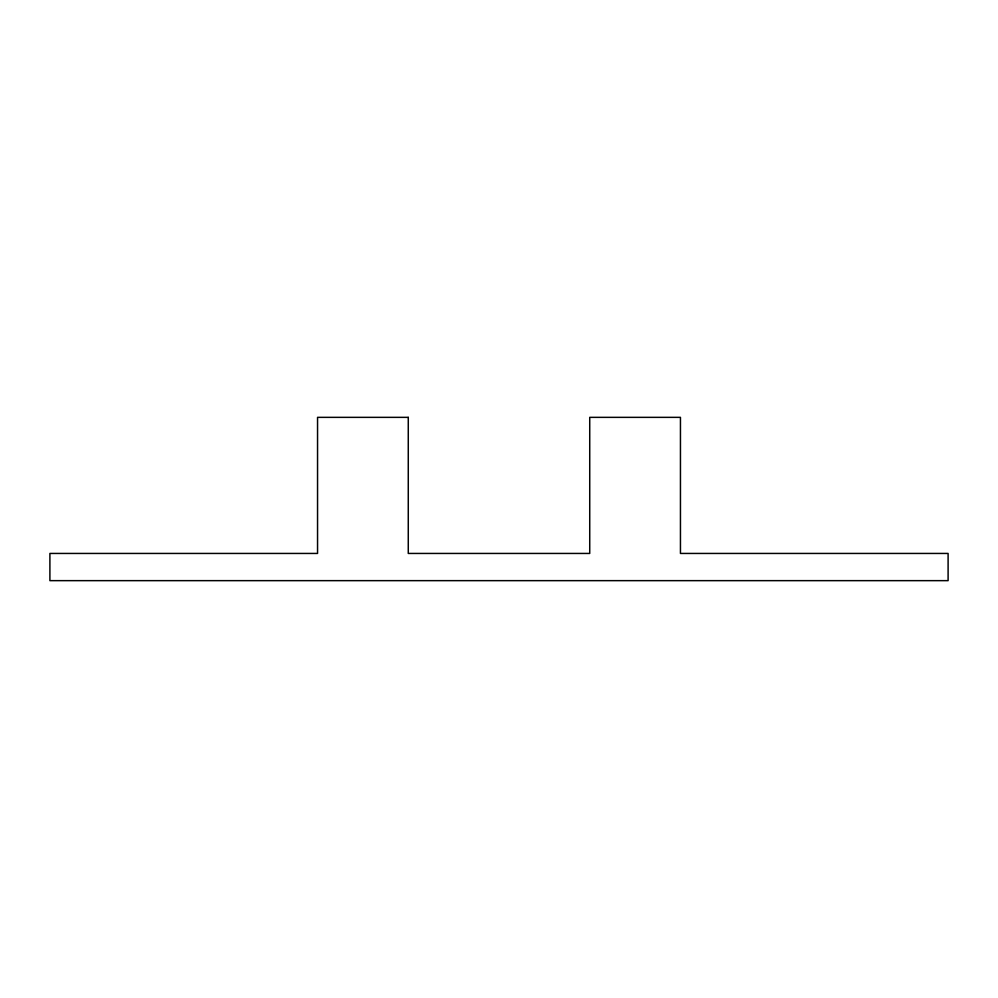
<?xml version="1.0" encoding="UTF-8"?>
<svg xmlns="http://www.w3.org/2000/svg" width="998" height="998" viewBox="0 0 998 998"><rect width="100%" height="100%" fill="white"/><g stroke="black" fill="none" stroke-linecap="round" stroke-linejoin="round"><path stroke-width="1.5" d="M408.269 417.351L317.551 417.351L317.551 553.441L49.9 553.441L49.9 580.649L948.1 580.649L948.1 553.441L680.449 553.441L680.449 417.351L589.731 417.351L589.731 553.441L408.269 553.441L408.269 417.351"/></g></svg>
